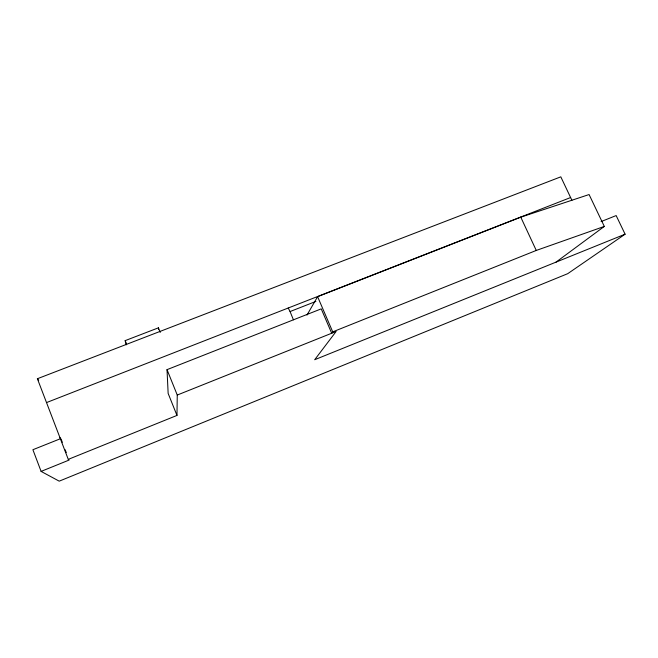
<?xml version="1.0" encoding="UTF-8"?>
<svg xmlns="http://www.w3.org/2000/svg" width="658" height="658" viewBox="0 0 658 658"><rect width="100%" height="100%" fill="white"/><g stroke="black" fill="none" stroke-linecap="round" stroke-linejoin="round"><path stroke-width="0.99" d="M571.925 200.303L560.805 176.838L37.383 378.737L68.267 459.374L176.969 415.42L177.257 395.047L167.025 369.648L321.236 308.865L331.698 333.236L332.718 331.862L536.262 250.443L604.307 226.426L589.091 194.546L520.782 217.173L317.608 296.668L306.998 315.059M555.994 262.147L604.307 226.426M601.083 221.59L616.159 215.569L625.1 234.199L567.714 273.679L59.212 481.163L41.1 471.399L32.9 449.718L60.881 438.541L59.96 437.685M41.1 471.399L69.123 460.057L68.267 459.374M625.1 234.199L314.697 359.72L336.131 331.468L177.257 395.047M46.512 402.581L570.618 197.532M288.229 308.01L290.063 311.555L315.898 301.422M126.204 344.841L125.168 340.63L158.43 327.832L160.264 332.372M37.383 378.737L38.682 380.299M520.782 217.173L536.262 250.443M317.608 296.668L332.718 331.862M290.063 311.555L293.427 319.813M176.969 415.42L168.144 393.418L167.025 369.648M125.168 340.63L126.632 344.29M61.243 439.478L62.313 442.283M65.183 449.768L66.261 452.572M158.43 327.832L158.57 329.609"/></g></svg>
